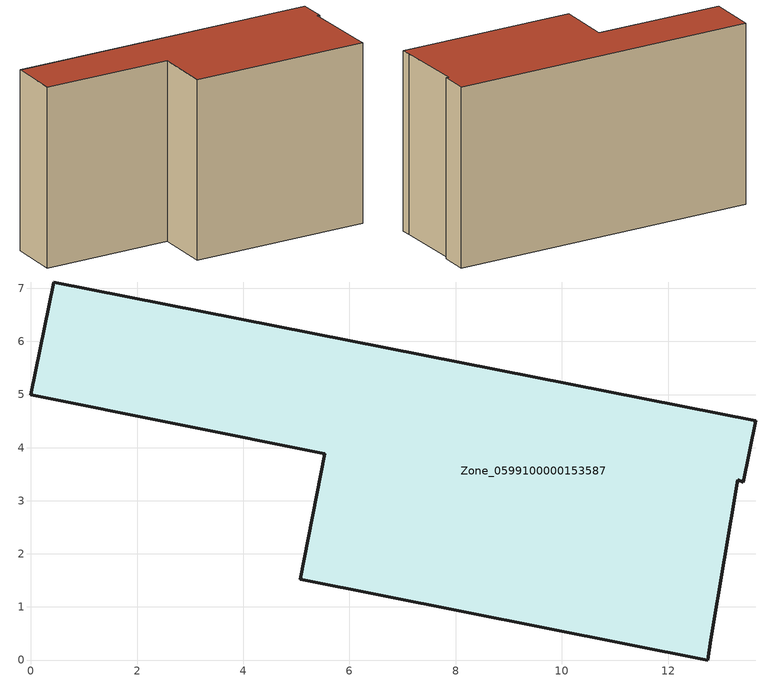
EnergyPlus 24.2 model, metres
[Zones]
Zone_0599100000153587
 floor ground (C_G): 5.54,3.88 0,5 0.43,7.12 13.65,4.51 13.42,3.35 13.31,3.4 12.8,0.38 12.75,0 5.07,1.52 z0
 wall outside (C_F): 0,5 5.54,3.88 5.07,1.52 12.75,0 12.8,0.38 13.31,3.4 13.42,3.35 13.65,4.51 0.43,7.12 0,5 z0:7.92
 roof outside (C_R): 13.31,3.4 13.42,3.35 13.65,4.51 0.43,7.12 0,5 5.54,3.88 5.07,1.52 12.75,0 12.8,0.38 z7.92
[BUILDING]
Pand.0599100000153587: North Axis=0; Terrain=City; Loads Convergence Tolerance Value=0.04; Temperature Convergence Tolerance Value=0.4; Solar Distribution=FullExterior; Maximum Number of Warmup Days=25; Minimum Number of Warmup Days=1
[Site:Location]
Rotterdam.The.Hague.AP_ZH_NLD Design_Conditions: Latitude=51.96; Longitude=4.45; Time Zone=1; Elevation=-4.5
[SITE:GROUNDTEMPERATURE:BUILDINGSURFACE]
18, 18, 18, 18, 18, 18, 18, 18, 18, 18, 18, 18
[MATERIAL] Thermal Absorptance=0.9; Solar Absorptance=0.7; Visible Absorptance=0.7
Name | Roughness | Thickness | Conductivity | Density | Specific Heat
G.TI.1946 | MediumSmooth | 0.15 | 1 | 540 | 1210
F.TI.1946 | Rough | 0.3 | 0.857143 | 1920 | 840
R.TI.1946 | MediumRough | 0.2 | 0.1 | 1500 | 1000
[CONSTRUCTION]
C_G: G.TI.1946
C_F: F.TI.1946
C_R: R.TI.1946
[ZONE]
Zone_0599100000153587: Type=1; Multiplier=1; Ceiling Height=Autocalculate; Volume=Autocalculate; Floor Area=autocalculate; Part of Total Floor Area=Yes
[ZONEINFILTRATION:DESIGNFLOWRATE]
Infil_Zone_0599100000153587: Zone or ZoneList or Space or SpaceList=Zone_0599100000153587; Schedule=AlwaysOn; Design Flow Rate Calculation Method=Flow/Area; Flow Rate per Floor Area=0.003; Constant Term Coefficient=1; Temperature Term Coefficient=0; Velocity Term Coefficient=0; Velocity Squared Term Coefficient=0
[HVACTEMPLATE:ZONE:IDEALLOADSAIRSYSTEM]
Zone_0599100000153587: Maximum Heating Supply Air Temperature=50; Minimum Cooling Supply Air Temperature=13; Maximum Heating Supply Air Humidity Ratio=0.0156; Minimum Cooling Supply Air Humidity Ratio=0.0077; Heating Limit=NoLimit; Cooling Limit=NoLimit; Dehumidification Control Type=ConstantSensibleHeatRatio; Cooling Sensible Heat Ratio=0.7; Dehumidification Setpoint=60; Humidification Control Type=None; Humidification Setpoint=30; Outdoor Air Method=None; Outdoor Air Flow Rate per Person=0.00944; Outdoor Air Flow Rate per Zone Floor Area=0; Outdoor Air Flow Rate per Zone=0; Demand Controlled Ventilation Type=None; Outdoor Air Economizer Type=NoEconomizer; Heat Recovery Type=None; Sensible Heat Recovery Effectiveness=0.7; Latent Heat Recovery Effectiveness=0.65
[ZONECONTROL:THERMOSTAT]
ThermostatControl_Zone_0599100000153587: Zone or ZoneList=Zone_0599100000153587; Control Type Schedule=DualSetpointControlType; Control 1=Thermostat_Zone_0599100000153587; Temperature Difference Between Cutout And Setpoint=0
[THERMOSTATSETPOINT:DUALSETPOINT]
Thermostat_Zone_0599100000153587: Heating Setpoint Temperature Schedule=HeatingSetpoint_Zone_0599100000153587; Cooling Setpoint Temperature Schedule=CoolingSetpoint_Zone_0599100000153587
[SCHEDULE:COMPACT]
HeatingSetpoint_Zone_0599100000153587: Through: 12/31, For: AllDays, Until: 24:00, 21
CoolingSetpoint_Zone_0599100000153587: Through: 12/31, For: AllDays, Until: 24:00, 24
DualSetpointControlType: Through: 12/31, For: AllDays, Until: 24:00, 4
AlwaysOn: Through: 12/31, For: AllDays, Until: 24:00, 1
